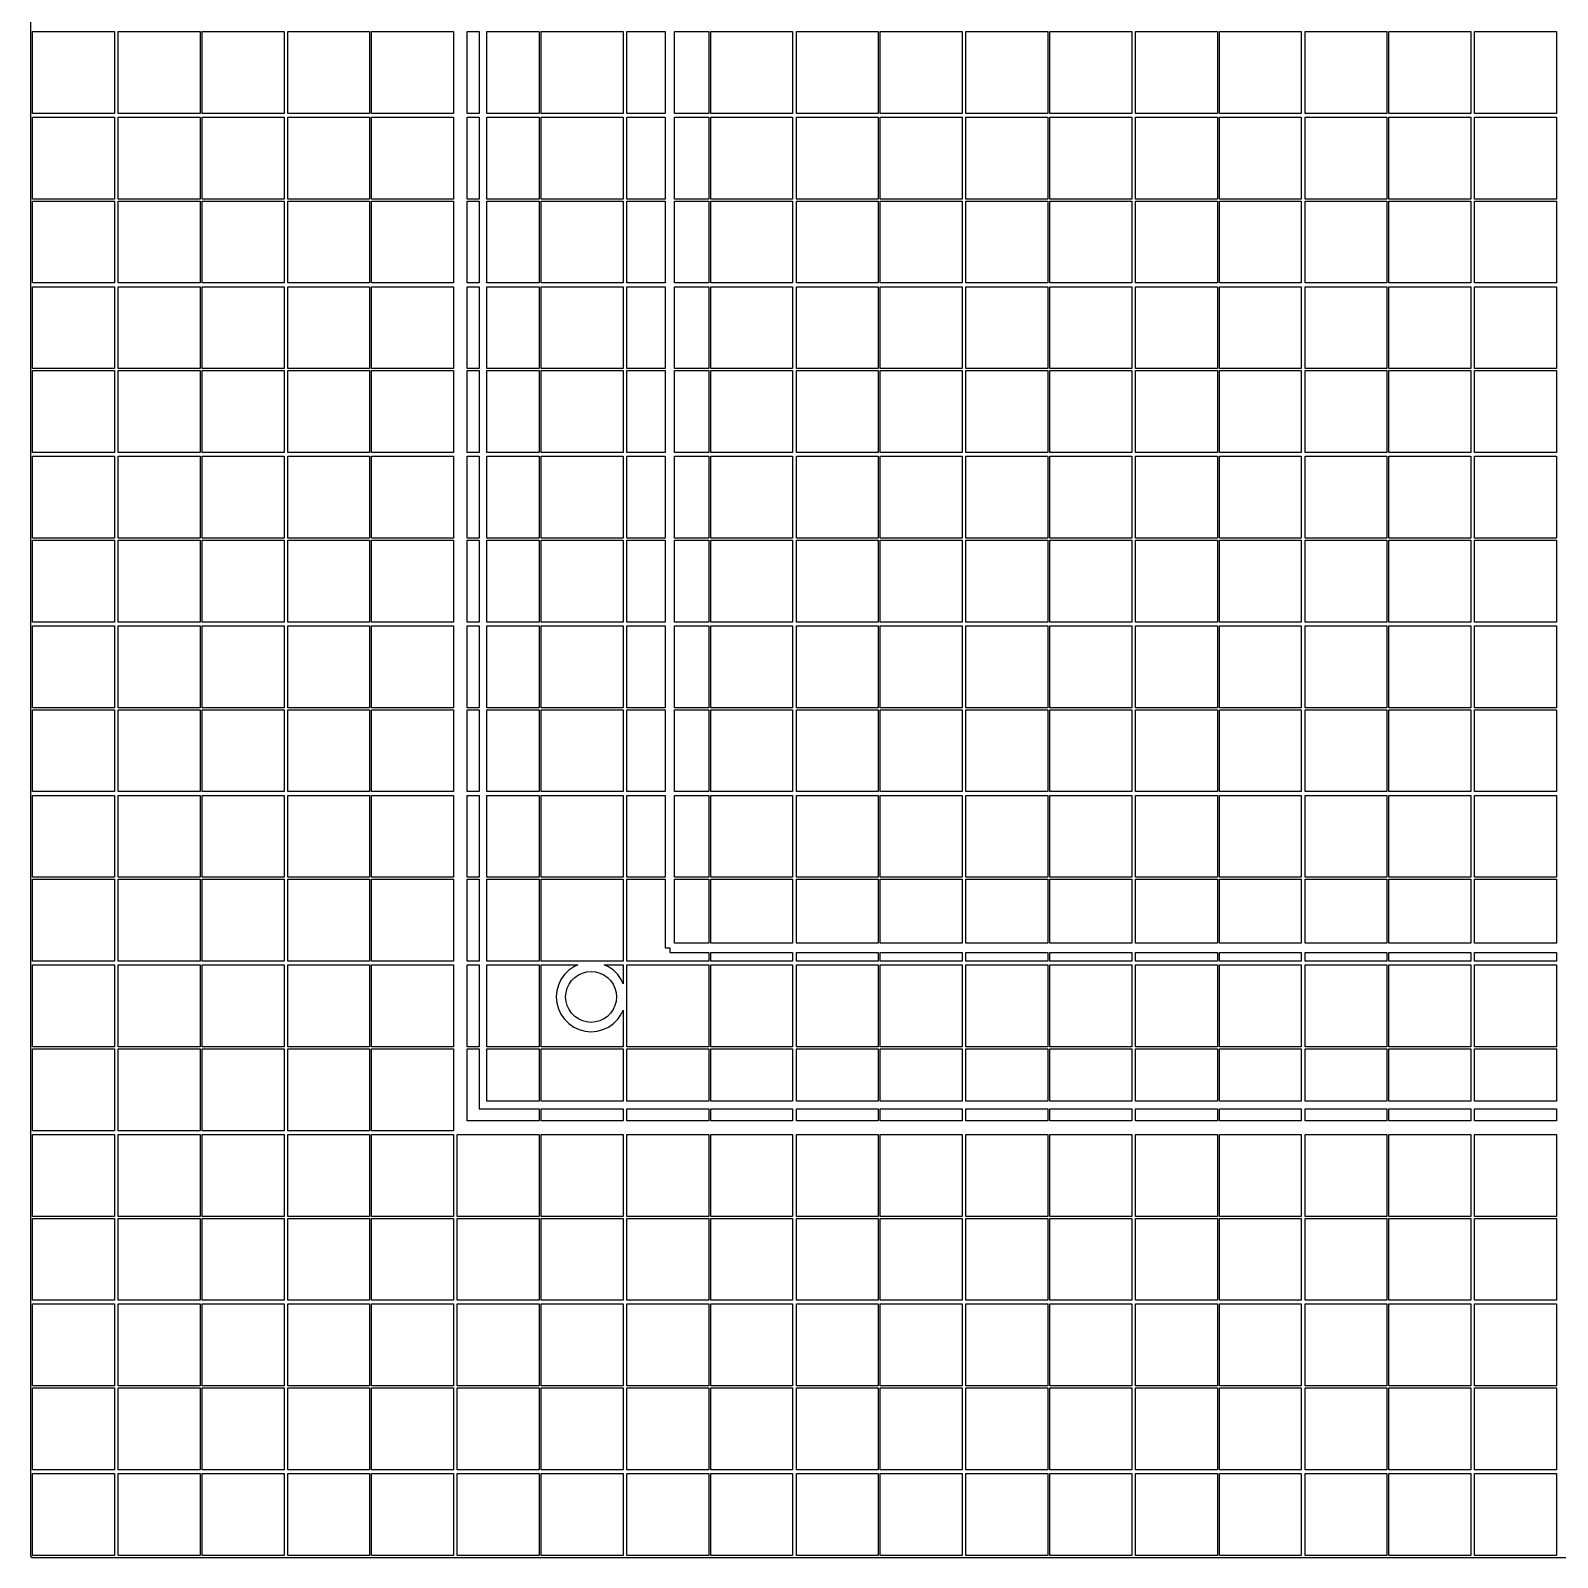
# Model space of a CAD drawing. Extents: x -185 to 185, y -185 to 185.
# Drawn here: x -185.1 to -95, y -185.1 to -95 of the extents above; entities that cross this region are included whole.
import ezdxf

# ---------------------------------------------------------------- set-up
doc = ezdxf.new("R2010")
doc.units = 0
doc.layers.get('0').update_dxf_attribs({"linetype": 'CONTINUOUS'})

msp = doc.modelspace()

# ---------------------------------------------------------------- linework, layer by layer
for points in [[(185, -185), (185.06, -185), (185.06, 185), (185, 185), (185, 185.06), (-185, 185.06), (-185, 185), (-185.06, 185), (-185.06, -185), (-185, -185), (-185, -185.06), (185, -185.06)], [(-184.94, -95.06), (-180.11, -95.06), (-180.11, -99.89), (-184.94, -99.89)], [(-179.89, -95.06), (-175.06, -95.06), (-175.06, -99.89), (-179.89, -99.89)], [(-174.94, -95.06), (-170.11, -95.06), (-170.11, -99.89), (-174.94, -99.89)], [(-169.89, -95.06), (-165.06, -95.06), (-165.06, -99.89), (-169.89, -99.89)], [(-164.94, -95.06), (-160.11, -95.06), (-160.11, -99.89), (-164.94, -99.89)], [(-159.3, -95.06), (-158.602, -95.06), (-158.602, -99.89), (-159.3, -99.89)], [(-158.152, -95.06), (-155.06, -95.06), (-155.06, -99.89), (-158.152, -99.89)], [(-154.94, -95.06), (-150.11, -95.06), (-150.11, -99.89), (-154.94, -99.89)], [(-149.89, -95.06), (-147.625, -95.06), (-147.625, -99.89), (-149.89, -99.89)], [(-147.075, -95.06), (-145.06, -95.06), (-145.06, -99.89), (-147.075, -99.89)], [(-144.94, -95.06), (-140.11, -95.06), (-140.11, -99.89), (-144.94, -99.89)], [(-139.89, -95.06), (-135.06, -95.06), (-135.06, -99.89), (-139.89, -99.89)], [(-134.94, -95.06), (-130.11, -95.06), (-130.11, -99.89), (-134.94, -99.89)], [(-129.89, -95.06), (-125.06, -95.06), (-125.06, -99.89), (-129.89, -99.89)], [(-124.94, -95.06), (-120.11, -95.06), (-120.11, -99.89), (-124.94, -99.89)], [(-119.89, -95.06), (-115.06, -95.06), (-115.06, -99.89), (-119.89, -99.89)], [(-114.94, -95.06), (-110.11, -95.06), (-110.11, -99.89), (-114.94, -99.89)], [(-109.89, -95.06), (-105.06, -95.06), (-105.06, -99.89), (-109.89, -99.89)], [(-104.94, -95.06), (-100.11, -95.06), (-100.11, -99.89), (-104.94, -99.89)], [(-99.89, -95.06), (-95.06, -95.06), (-95.06, -99.89), (-99.89, -99.89)], [(-184.94, -100.11), (-180.11, -100.11), (-180.11, -104.94), (-184.94, -104.94)], [(-179.89, -100.11), (-175.06, -100.11), (-175.06, -104.94), (-179.89, -104.94)], [(-174.94, -100.11), (-170.11, -100.11), (-170.11, -104.94), (-174.94, -104.94)], [(-169.89, -100.11), (-165.06, -100.11), (-165.06, -104.94), (-169.89, -104.94)], [(-164.94, -100.11), (-160.11, -100.11), (-160.11, -104.94), (-164.94, -104.94)], [(-159.3, -100.11), (-158.602, -100.11), (-158.602, -104.94), (-159.3, -104.94)], [(-158.152, -100.11), (-155.06, -100.11), (-155.06, -104.94), (-158.152, -104.94)], [(-154.94, -100.11), (-150.11, -100.11), (-150.11, -104.94), (-154.94, -104.94)], [(-149.89, -100.11), (-147.625, -100.11), (-147.625, -104.94), (-149.89, -104.94)], [(-147.075, -100.11), (-145.06, -100.11), (-145.06, -104.94), (-147.075, -104.94)], [(-144.94, -100.11), (-140.11, -100.11), (-140.11, -104.94), (-144.94, -104.94)], [(-139.89, -100.11), (-135.06, -100.11), (-135.06, -104.94), (-139.89, -104.94)], [(-134.94, -100.11), (-130.11, -100.11), (-130.11, -104.94), (-134.94, -104.94)], [(-129.89, -100.11), (-125.06, -100.11), (-125.06, -104.94), (-129.89, -104.94)], [(-124.94, -100.11), (-120.11, -100.11), (-120.11, -104.94), (-124.94, -104.94)], [(-119.89, -100.11), (-115.06, -100.11), (-115.06, -104.94), (-119.89, -104.94)], [(-114.94, -100.11), (-110.11, -100.11), (-110.11, -104.94), (-114.94, -104.94)], [(-109.89, -100.11), (-105.06, -100.11), (-105.06, -104.94), (-109.89, -104.94)], [(-104.94, -100.11), (-100.11, -100.11), (-100.11, -104.94), (-104.94, -104.94)], [(-99.89, -100.11), (-95.06, -100.11), (-95.06, -104.94), (-99.89, -104.94)], [(-184.94, -105.06), (-180.11, -105.06), (-180.11, -109.89), (-184.94, -109.89)], [(-179.89, -105.06), (-175.06, -105.06), (-175.06, -109.89), (-179.89, -109.89)], [(-174.94, -105.06), (-170.11, -105.06), (-170.11, -109.89), (-174.94, -109.89)], [(-169.89, -105.06), (-165.06, -105.06), (-165.06, -109.89), (-169.89, -109.89)], [(-164.94, -105.06), (-160.11, -105.06), (-160.11, -109.89), (-164.94, -109.89)], [(-159.3, -105.06), (-158.602, -105.06), (-158.602, -109.89), (-159.3, -109.89)], [(-158.152, -105.06), (-155.06, -105.06), (-155.06, -109.89), (-158.152, -109.89)], [(-154.94, -105.06), (-150.11, -105.06), (-150.11, -109.89), (-154.94, -109.89)], [(-149.89, -105.06), (-147.625, -105.06), (-147.625, -109.89), (-149.89, -109.89)], [(-147.075, -105.06), (-145.06, -105.06), (-145.06, -109.89), (-147.075, -109.89)], [(-144.94, -105.06), (-140.11, -105.06), (-140.11, -109.89), (-144.94, -109.89)], [(-139.89, -105.06), (-135.06, -105.06), (-135.06, -109.89), (-139.89, -109.89)], [(-134.94, -105.06), (-130.11, -105.06), (-130.11, -109.89), (-134.94, -109.89)], [(-129.89, -105.06), (-125.06, -105.06), (-125.06, -109.89), (-129.89, -109.89)], [(-124.94, -105.06), (-120.11, -105.06), (-120.11, -109.89), (-124.94, -109.89)], [(-119.89, -105.06), (-115.06, -105.06), (-115.06, -109.89), (-119.89, -109.89)], [(-114.94, -105.06), (-110.11, -105.06), (-110.11, -109.89), (-114.94, -109.89)], [(-109.89, -105.06), (-105.06, -105.06), (-105.06, -109.89), (-109.89, -109.89)], [(-104.94, -105.06), (-100.11, -105.06), (-100.11, -109.89), (-104.94, -109.89)], [(-99.89, -105.06), (-95.06, -105.06), (-95.06, -109.89), (-99.89, -109.89)], [(-184.94, -110.11), (-180.11, -110.11), (-180.11, -114.94), (-184.94, -114.94)], [(-179.89, -110.11), (-175.06, -110.11), (-175.06, -114.94), (-179.89, -114.94)], [(-174.94, -110.11), (-170.11, -110.11), (-170.11, -114.94), (-174.94, -114.94)], [(-169.89, -110.11), (-165.06, -110.11), (-165.06, -114.94), (-169.89, -114.94)], [(-164.94, -110.11), (-160.11, -110.11), (-160.11, -114.94), (-164.94, -114.94)], [(-159.3, -110.11), (-158.602, -110.11), (-158.602, -114.94), (-159.3, -114.94)], [(-158.152, -110.11), (-155.06, -110.11), (-155.06, -114.94), (-158.152, -114.94)], [(-154.94, -110.11), (-150.11, -110.11), (-150.11, -114.94), (-154.94, -114.94)], [(-149.89, -110.11), (-147.625, -110.11), (-147.625, -114.94), (-149.89, -114.94)], [(-147.075, -110.11), (-145.06, -110.11), (-145.06, -114.94), (-147.075, -114.94)], [(-144.94, -110.11), (-140.11, -110.11), (-140.11, -114.94), (-144.94, -114.94)], [(-139.89, -110.11), (-135.06, -110.11), (-135.06, -114.94), (-139.89, -114.94)], [(-134.94, -110.11), (-130.11, -110.11), (-130.11, -114.94), (-134.94, -114.94)], [(-129.89, -110.11), (-125.06, -110.11), (-125.06, -114.94), (-129.89, -114.94)], [(-124.94, -110.11), (-120.11, -110.11), (-120.11, -114.94), (-124.94, -114.94)], [(-119.89, -110.11), (-115.06, -110.11), (-115.06, -114.94), (-119.89, -114.94)], [(-114.94, -110.11), (-110.11, -110.11), (-110.11, -114.94), (-114.94, -114.94)], [(-109.89, -110.11), (-105.06, -110.11), (-105.06, -114.94), (-109.89, -114.94)], [(-104.94, -110.11), (-100.11, -110.11), (-100.11, -114.94), (-104.94, -114.94)], [(-99.89, -110.11), (-95.06, -110.11), (-95.06, -114.94), (-99.89, -114.94)], [(-184.94, -115.06), (-180.11, -115.06), (-180.11, -119.89), (-184.94, -119.89)], [(-179.89, -115.06), (-175.06, -115.06), (-175.06, -119.89), (-179.89, -119.89)], [(-174.94, -115.06), (-170.11, -115.06), (-170.11, -119.89), (-174.94, -119.89)], [(-169.89, -115.06), (-165.06, -115.06), (-165.06, -119.89), (-169.89, -119.89)], [(-164.94, -115.06), (-160.11, -115.06), (-160.11, -119.89), (-164.94, -119.89)], [(-159.3, -115.06), (-158.602, -115.06), (-158.602, -119.89), (-159.3, -119.89)], [(-158.152, -115.06), (-155.06, -115.06), (-155.06, -119.89), (-158.152, -119.89)], [(-154.94, -115.06), (-150.11, -115.06), (-150.11, -119.89), (-154.94, -119.89)], [(-149.89, -115.06), (-147.625, -115.06), (-147.625, -119.89), (-149.89, -119.89)], [(-147.075, -115.06), (-145.06, -115.06), (-145.06, -119.89), (-147.075, -119.89)], [(-144.94, -115.06), (-140.11, -115.06), (-140.11, -119.89), (-144.94, -119.89)], [(-139.89, -115.06), (-135.06, -115.06), (-135.06, -119.89), (-139.89, -119.89)], [(-134.94, -115.06), (-130.11, -115.06), (-130.11, -119.89), (-134.94, -119.89)], [(-129.89, -115.06), (-125.06, -115.06), (-125.06, -119.89), (-129.89, -119.89)], [(-124.94, -115.06), (-120.11, -115.06), (-120.11, -119.89), (-124.94, -119.89)], [(-119.89, -115.06), (-115.06, -115.06), (-115.06, -119.89), (-119.89, -119.89)], [(-114.94, -115.06), (-110.11, -115.06), (-110.11, -119.89), (-114.94, -119.89)], [(-109.89, -115.06), (-105.06, -115.06), (-105.06, -119.89), (-109.89, -119.89)], [(-104.94, -115.06), (-100.11, -115.06), (-100.11, -119.89), (-104.94, -119.89)], [(-99.89, -115.06), (-95.06, -115.06), (-95.06, -119.89), (-99.89, -119.89)], [(-184.94, -120.11), (-180.11, -120.11), (-180.11, -124.94), (-184.94, -124.94)], [(-179.89, -120.11), (-175.06, -120.11), (-175.06, -124.94), (-179.89, -124.94)], [(-174.94, -120.11), (-170.11, -120.11), (-170.11, -124.94), (-174.94, -124.94)], [(-169.89, -120.11), (-165.06, -120.11), (-165.06, -124.94), (-169.89, -124.94)], [(-164.94, -120.11), (-160.11, -120.11), (-160.11, -124.94), (-164.94, -124.94)], [(-159.3, -120.11), (-158.602, -120.11), (-158.602, -124.94), (-159.3, -124.94)], [(-158.152, -120.11), (-155.06, -120.11), (-155.06, -124.94), (-158.152, -124.94)], [(-154.94, -120.11), (-150.11, -120.11), (-150.11, -124.94), (-154.94, -124.94)], [(-149.89, -120.11), (-147.625, -120.11), (-147.625, -124.94), (-149.89, -124.94)], [(-147.075, -120.11), (-145.06, -120.11), (-145.06, -124.94), (-147.075, -124.94)], [(-144.94, -120.11), (-140.11, -120.11), (-140.11, -124.94), (-144.94, -124.94)], [(-139.89, -120.11), (-135.06, -120.11), (-135.06, -124.94), (-139.89, -124.94)], [(-134.94, -120.11), (-130.11, -120.11), (-130.11, -124.94), (-134.94, -124.94)], [(-129.89, -120.11), (-125.06, -120.11), (-125.06, -124.94), (-129.89, -124.94)], [(-124.94, -120.11), (-120.11, -120.11), (-120.11, -124.94), (-124.94, -124.94)], [(-119.89, -120.11), (-115.06, -120.11), (-115.06, -124.94), (-119.89, -124.94)], [(-114.94, -120.11), (-110.11, -120.11), (-110.11, -124.94), (-114.94, -124.94)], [(-109.89, -120.11), (-105.06, -120.11), (-105.06, -124.94), (-109.89, -124.94)], [(-104.94, -120.11), (-100.11, -120.11), (-100.11, -124.94), (-104.94, -124.94)], [(-99.89, -120.11), (-95.06, -120.11), (-95.06, -124.94), (-99.89, -124.94)], [(-184.94, -125.06), (-180.11, -125.06), (-180.11, -129.89), (-184.94, -129.89)], [(-179.89, -125.06), (-175.06, -125.06), (-175.06, -129.89), (-179.89, -129.89)], [(-174.94, -125.06), (-170.11, -125.06), (-170.11, -129.89), (-174.94, -129.89)], [(-169.89, -125.06), (-165.06, -125.06), (-165.06, -129.89), (-169.89, -129.89)], [(-164.94, -125.06), (-160.11, -125.06), (-160.11, -129.89), (-164.94, -129.89)], [(-159.3, -125.06), (-158.602, -125.06), (-158.602, -129.89), (-159.3, -129.89)], [(-158.152, -125.06), (-155.06, -125.06), (-155.06, -129.89), (-158.152, -129.89)], [(-154.94, -125.06), (-150.11, -125.06), (-150.11, -129.89), (-154.94, -129.89)], [(-149.89, -125.06), (-147.625, -125.06), (-147.625, -129.89), (-149.89, -129.89)], [(-147.075, -125.06), (-145.06, -125.06), (-145.06, -129.89), (-147.075, -129.89)], [(-144.94, -125.06), (-140.11, -125.06), (-140.11, -129.89), (-144.94, -129.89)], [(-139.89, -125.06), (-135.06, -125.06), (-135.06, -129.89), (-139.89, -129.89)], [(-134.94, -125.06), (-130.11, -125.06), (-130.11, -129.89), (-134.94, -129.89)], [(-129.89, -125.06), (-125.06, -125.06), (-125.06, -129.89), (-129.89, -129.89)], [(-124.94, -125.06), (-120.11, -125.06), (-120.11, -129.89), (-124.94, -129.89)], [(-119.89, -125.06), (-115.06, -125.06), (-115.06, -129.89), (-119.89, -129.89)], [(-114.94, -125.06), (-110.11, -125.06), (-110.11, -129.89), (-114.94, -129.89)], [(-109.89, -125.06), (-105.06, -125.06), (-105.06, -129.89), (-109.89, -129.89)], [(-104.94, -125.06), (-100.11, -125.06), (-100.11, -129.89), (-104.94, -129.89)], [(-99.89, -125.06), (-95.06, -125.06), (-95.06, -129.89), (-99.89, -129.89)], [(-184.94, -130.11), (-180.11, -130.11), (-180.11, -134.94), (-184.94, -134.94)], [(-179.89, -130.11), (-175.06, -130.11), (-175.06, -134.94), (-179.89, -134.94)], [(-174.94, -130.11), (-170.11, -130.11), (-170.11, -134.94), (-174.94, -134.94)], [(-169.89, -130.11), (-165.06, -130.11), (-165.06, -134.94), (-169.89, -134.94)], [(-164.94, -130.11), (-160.11, -130.11), (-160.11, -134.94), (-164.94, -134.94)], [(-159.3, -130.11), (-158.602, -130.11), (-158.602, -134.94), (-159.3, -134.94)], [(-158.152, -130.11), (-155.06, -130.11), (-155.06, -134.94), (-158.152, -134.94)], [(-154.94, -130.11), (-150.11, -130.11), (-150.11, -134.94), (-154.94, -134.94)], [(-149.89, -130.11), (-147.625, -130.11), (-147.625, -134.94), (-149.89, -134.94)], [(-147.075, -130.11), (-145.06, -130.11), (-145.06, -134.94), (-147.075, -134.94)], [(-144.94, -130.11), (-140.11, -130.11), (-140.11, -134.94), (-144.94, -134.94)], [(-139.89, -130.11), (-135.06, -130.11), (-135.06, -134.94), (-139.89, -134.94)], [(-134.94, -130.11), (-130.11, -130.11), (-130.11, -134.94), (-134.94, -134.94)], [(-129.89, -130.11), (-125.06, -130.11), (-125.06, -134.94), (-129.89, -134.94)], [(-124.94, -130.11), (-120.11, -130.11), (-120.11, -134.94), (-124.94, -134.94)], [(-119.89, -130.11), (-115.06, -130.11), (-115.06, -134.94), (-119.89, -134.94)], [(-114.94, -130.11), (-110.11, -130.11), (-110.11, -134.94), (-114.94, -134.94)], [(-109.89, -130.11), (-105.06, -130.11), (-105.06, -134.94), (-109.89, -134.94)], [(-104.94, -130.11), (-100.11, -130.11), (-100.11, -134.94), (-104.94, -134.94)], [(-99.89, -130.11), (-95.06, -130.11), (-95.06, -134.94), (-99.89, -134.94)], [(-184.94, -135.06), (-180.11, -135.06), (-180.11, -139.89), (-184.94, -139.89)], [(-179.89, -135.06), (-175.06, -135.06), (-175.06, -139.89), (-179.89, -139.89)], [(-174.94, -135.06), (-170.11, -135.06), (-170.11, -139.89), (-174.94, -139.89)], [(-169.89, -135.06), (-165.06, -135.06), (-165.06, -139.89), (-169.89, -139.89)], [(-164.94, -135.06), (-160.11, -135.06), (-160.11, -139.89), (-164.94, -139.89)], [(-159.3, -135.06), (-158.602, -135.06), (-158.602, -139.89), (-159.3, -139.89)], [(-158.152, -135.06), (-155.06, -135.06), (-155.06, -139.89), (-158.152, -139.89)], [(-154.94, -135.06), (-150.11, -135.06), (-150.11, -139.89), (-154.94, -139.89)], [(-149.89, -135.06), (-147.625, -135.06), (-147.625, -139.89), (-149.89, -139.89)], [(-147.075, -135.06), (-145.06, -135.06), (-145.06, -139.89), (-147.075, -139.89)], [(-144.94, -135.06), (-140.11, -135.06), (-140.11, -139.89), (-144.94, -139.89)], [(-139.89, -135.06), (-135.06, -135.06), (-135.06, -139.89), (-139.89, -139.89)], [(-134.94, -135.06), (-130.11, -135.06), (-130.11, -139.89), (-134.94, -139.89)], [(-129.89, -135.06), (-125.06, -135.06), (-125.06, -139.89), (-129.89, -139.89)], [(-124.94, -135.06), (-120.11, -135.06), (-120.11, -139.89), (-124.94, -139.89)], [(-119.89, -135.06), (-115.06, -135.06), (-115.06, -139.89), (-119.89, -139.89)], [(-114.94, -135.06), (-110.11, -135.06), (-110.11, -139.89), (-114.94, -139.89)], [(-109.89, -135.06), (-105.06, -135.06), (-105.06, -139.89), (-109.89, -139.89)], [(-104.94, -135.06), (-100.11, -135.06), (-100.11, -139.89), (-104.94, -139.89)], [(-99.89, -135.06), (-95.06, -135.06), (-95.06, -139.89), (-99.89, -139.89)], [(-184.94, -140.11), (-180.11, -140.11), (-180.11, -144.94), (-184.94, -144.94)], [(-179.89, -140.11), (-175.06, -140.11), (-175.06, -144.94), (-179.89, -144.94)], [(-174.94, -140.11), (-170.11, -140.11), (-170.11, -144.94), (-174.94, -144.94)], [(-169.89, -140.11), (-165.06, -140.11), (-165.06, -144.94), (-169.89, -144.94)], [(-164.94, -140.11), (-160.11, -140.11), (-160.11, -144.94), (-164.94, -144.94)], [(-159.3, -140.11), (-158.602, -140.11), (-158.602, -144.94), (-159.3, -144.94)], [(-158.152, -140.11), (-155.06, -140.11), (-155.06, -144.94), (-158.152, -144.94)], [(-154.94, -140.11), (-150.11, -140.11), (-150.11, -144.94), (-154.94, -144.94)], [(-149.89, -140.11), (-147.625, -140.11), (-147.625, -144.94), (-149.89, -144.94)], [(-147.075, -140.11), (-145.06, -140.11), (-145.06, -144.94), (-147.075, -144.94)], [(-144.94, -140.11), (-140.11, -140.11), (-140.11, -144.94), (-144.94, -144.94)], [(-139.89, -140.11), (-135.06, -140.11), (-135.06, -144.94), (-139.89, -144.94)], [(-134.94, -140.11), (-130.11, -140.11), (-130.11, -144.94), (-134.94, -144.94)], [(-129.89, -140.11), (-125.06, -140.11), (-125.06, -144.94), (-129.89, -144.94)], [(-124.94, -140.11), (-120.11, -140.11), (-120.11, -144.94), (-124.94, -144.94)], [(-119.89, -140.11), (-115.06, -140.11), (-115.06, -144.94), (-119.89, -144.94)], [(-114.94, -140.11), (-110.11, -140.11), (-110.11, -144.94), (-114.94, -144.94)], [(-109.89, -140.11), (-105.06, -140.11), (-105.06, -144.94), (-109.89, -144.94)], [(-104.94, -140.11), (-100.11, -140.11), (-100.11, -144.94), (-104.94, -144.94)], [(-99.89, -140.11), (-95.06, -140.11), (-95.06, -144.94), (-99.89, -144.94)], [(-184.94, -145.06), (-180.11, -145.06), (-180.11, -149.89), (-184.94, -149.89)], [(-179.89, -145.06), (-175.06, -145.06), (-175.06, -149.89), (-179.89, -149.89)], [(-174.94, -145.06), (-170.11, -145.06), (-170.11, -149.89), (-174.94, -149.89)], [(-169.89, -145.06), (-165.06, -145.06), (-165.06, -149.89), (-169.89, -149.89)], [(-164.94, -145.06), (-160.11, -145.06), (-160.11, -149.89), (-164.94, -149.89)], [(-159.3, -145.06), (-158.602, -145.06), (-158.602, -149.89), (-159.3, -149.89)], [(-158.152, -145.06), (-155.06, -145.06), (-155.06, -149.89), (-158.152, -149.89)], [(-154.94, -145.06), (-150.11, -145.06), (-150.11, -149.89), (-154.94, -149.89)], [(-149.89, -145.06), (-147.625, -145.06), (-147.625, -149.105), (-147.35, -149.105), (-147.35, -149.38), (-145.06, -149.38), (-145.06, -149.89), (-149.89, -149.89)], [(-147.075, -145.06), (-145.06, -145.06), (-145.06, -148.83), (-147.075, -148.83)], [(-144.94, -145.06), (-140.11, -145.06), (-140.11, -148.83), (-144.94, -148.83)], [(-139.89, -145.06), (-135.06, -145.06), (-135.06, -148.83), (-139.89, -148.83)], [(-134.94, -145.06), (-130.11, -145.06), (-130.11, -148.83), (-134.94, -148.83)], [(-129.89, -145.06), (-125.06, -145.06), (-125.06, -148.83), (-129.89, -148.83)], [(-124.94, -145.06), (-120.11, -145.06), (-120.11, -148.83), (-124.94, -148.83)], [(-119.89, -145.06), (-115.06, -145.06), (-115.06, -148.83), (-119.89, -148.83)], [(-114.94, -145.06), (-110.11, -145.06), (-110.11, -148.83), (-114.94, -148.83)], [(-109.89, -145.06), (-105.06, -145.06), (-105.06, -148.83), (-109.89, -148.83)], [(-104.94, -145.06), (-100.11, -145.06), (-100.11, -148.83), (-104.94, -148.83)], [(-99.89, -145.06), (-95.06, -145.06), (-95.06, -148.83), (-99.89, -148.83)], [(-144.94, -149.38), (-140.11, -149.38), (-140.11, -149.89), (-144.94, -149.89)], [(-139.89, -149.38), (-135.06, -149.38), (-135.06, -149.89), (-139.89, -149.89)], [(-134.94, -149.38), (-130.11, -149.38), (-130.11, -149.89), (-134.94, -149.89)], [(-129.89, -149.38), (-125.06, -149.38), (-125.06, -149.89), (-129.89, -149.89)], [(-124.94, -149.38), (-120.11, -149.38), (-120.11, -149.89), (-124.94, -149.89)], [(-119.89, -149.38), (-115.06, -149.38), (-115.06, -149.89), (-119.89, -149.89)], [(-114.94, -149.38), (-110.11, -149.38), (-110.11, -149.89), (-114.94, -149.89)], [(-109.89, -149.38), (-105.06, -149.38), (-105.06, -149.89), (-109.89, -149.89)], [(-104.94, -149.38), (-100.11, -149.38), (-100.11, -149.89), (-104.94, -149.89)], [(-99.89, -149.38), (-95.06, -149.38), (-95.06, -149.89), (-99.89, -149.89)], [(-184.94, -150.11), (-180.11, -150.11), (-180.11, -154.94), (-184.94, -154.94)], [(-179.89, -150.11), (-175.06, -150.11), (-175.06, -154.94), (-179.89, -154.94)], [(-174.94, -150.11), (-170.11, -150.11), (-170.11, -154.94), (-174.94, -154.94)], [(-169.89, -150.11), (-165.06, -150.11), (-165.06, -154.94), (-169.89, -154.94)], [(-164.94, -150.11), (-160.11, -150.11), (-160.11, -154.94), (-164.94, -154.94)], [(-159.3, -150.11), (-158.602, -150.11), (-158.602, -154.94), (-159.3, -154.94)], [(-158.152, -150.11), (-155.06, -150.11), (-155.06, -154.94), (-158.152, -154.94)], [(-154.94, -150.11), (-152.779, -150.11), (-153.025, -150.225), (-153.318, -150.43), (-153.57, -150.682), (-153.775, -150.975), (-153.926, -151.299), (-154.019, -151.644), (-154.05, -152), (-154.019, -152.356), (-153.926, -152.701), (-153.775, -153.025), (-153.57, -153.318), (-153.318, -153.57), (-153.025, -153.775), (-152.701, -153.926), (-152.356, -154.019), (-152, -154.05), (-151.644, -154.019), (-151.299, -153.926), (-150.975, -153.775), (-150.682, -153.57), (-150.43, -153.318), (-150.225, -153.025), (-150.11, -152.779), (-150.11, -154.94), (-154.94, -154.94)], [(-150.225, -150.975), (-150.43, -150.682), (-150.682, -150.43), (-150.975, -150.225), (-151.221, -150.11), (-150.11, -150.11), (-150.11, -151.221)], [(-149.89, -150.11), (-145.06, -150.11), (-145.06, -154.94), (-149.89, -154.94)], [(-144.94, -150.11), (-140.11, -150.11), (-140.11, -154.94), (-144.94, -154.94)], [(-139.89, -150.11), (-135.06, -150.11), (-135.06, -154.94), (-139.89, -154.94)], [(-134.94, -150.11), (-130.11, -150.11), (-130.11, -154.94), (-134.94, -154.94)], [(-129.89, -150.11), (-125.06, -150.11), (-125.06, -154.94), (-129.89, -154.94)], [(-124.94, -150.11), (-120.11, -150.11), (-120.11, -154.94), (-124.94, -154.94)], [(-119.89, -150.11), (-115.06, -150.11), (-115.06, -154.94), (-119.89, -154.94)], [(-114.94, -150.11), (-110.11, -150.11), (-110.11, -154.94), (-114.94, -154.94)], [(-109.89, -150.11), (-105.06, -150.11), (-105.06, -154.94), (-109.89, -154.94)], [(-104.94, -150.11), (-100.11, -150.11), (-100.11, -154.94), (-104.94, -154.94)], [(-99.89, -150.11), (-95.06, -150.11), (-95.06, -154.94), (-99.89, -154.94)], [(-152.26, -153.477), (-152.513, -153.41), (-152.75, -153.299), (-152.964, -153.149), (-153.149, -152.964), (-153.299, -152.75), (-153.41, -152.513), (-153.477, -152.26), (-153.5, -152), (-153.477, -151.74), (-153.41, -151.487), (-153.299, -151.25), (-153.149, -151.036), (-152.964, -150.851), (-152.75, -150.701), (-152.513, -150.59), (-152.26, -150.523), (-152, -150.5), (-151.74, -150.523), (-151.487, -150.59), (-151.25, -150.701), (-151.036, -150.851), (-150.851, -151.036), (-150.701, -151.25), (-150.59, -151.487), (-150.523, -151.74), (-150.5, -152), (-150.523, -152.26), (-150.59, -152.513), (-150.701, -152.75), (-150.851, -152.964), (-151.036, -153.149), (-151.25, -153.299), (-151.487, -153.41), (-151.74, -153.477), (-152, -153.5)], [(-184.94, -155.06), (-180.11, -155.06), (-180.11, -159.89), (-184.94, -159.89)], [(-179.89, -155.06), (-175.06, -155.06), (-175.06, -159.89), (-179.89, -159.89)], [(-174.94, -155.06), (-170.11, -155.06), (-170.11, -159.89), (-174.94, -159.89)], [(-169.89, -155.06), (-165.06, -155.06), (-165.06, -159.89), (-169.89, -159.89)], [(-164.94, -155.06), (-160.11, -155.06), (-160.11, -159.89), (-164.94, -159.89)], [(-159.3, -155.06), (-158.602, -155.06), (-158.602, -158.606), (-155.06, -158.606), (-155.06, -159.3), (-159.3, -159.3)], [(-158.152, -155.06), (-155.06, -155.06), (-155.06, -158.156), (-158.152, -158.156)], [(-154.94, -155.06), (-150.11, -155.06), (-150.11, -158.156), (-154.94, -158.156)], [(-149.89, -155.06), (-145.06, -155.06), (-145.06, -158.156), (-149.89, -158.156)], [(-144.94, -155.06), (-140.11, -155.06), (-140.11, -158.156), (-144.94, -158.156)], [(-139.89, -155.06), (-135.06, -155.06), (-135.06, -158.156), (-139.89, -158.156)], [(-134.94, -155.06), (-130.11, -155.06), (-130.11, -158.156), (-134.94, -158.156)], [(-129.89, -155.06), (-125.06, -155.06), (-125.06, -158.156), (-129.89, -158.156)], [(-124.94, -155.06), (-120.11, -155.06), (-120.11, -158.156), (-124.94, -158.156)], [(-119.89, -155.06), (-115.06, -155.06), (-115.06, -158.156), (-119.89, -158.156)], [(-114.94, -155.06), (-110.11, -155.06), (-110.11, -158.156), (-114.94, -158.156)], [(-109.89, -155.06), (-105.06, -155.06), (-105.06, -158.156), (-109.89, -158.156)], [(-104.94, -155.06), (-100.11, -155.06), (-100.11, -158.156), (-104.94, -158.156)], [(-99.89, -155.06), (-95.06, -155.06), (-95.06, -158.156), (-99.89, -158.156)], [(-154.94, -158.606), (-150.11, -158.606), (-150.11, -159.3), (-154.94, -159.3)], [(-149.89, -158.606), (-145.06, -158.606), (-145.06, -159.3), (-149.89, -159.3)], [(-144.94, -158.606), (-140.11, -158.606), (-140.11, -159.3), (-144.94, -159.3)], [(-139.89, -158.606), (-135.06, -158.606), (-135.06, -159.3), (-139.89, -159.3)], [(-134.94, -158.606), (-130.11, -158.606), (-130.11, -159.3), (-134.94, -159.3)], [(-129.89, -158.606), (-125.06, -158.606), (-125.06, -159.3), (-129.89, -159.3)], [(-124.94, -158.606), (-120.11, -158.606), (-120.11, -159.3), (-124.94, -159.3)], [(-119.89, -158.606), (-115.06, -158.606), (-115.06, -159.3), (-119.89, -159.3)], [(-114.94, -158.606), (-110.11, -158.606), (-110.11, -159.3), (-114.94, -159.3)], [(-109.89, -158.606), (-105.06, -158.606), (-105.06, -159.3), (-109.89, -159.3)], [(-104.94, -158.606), (-100.11, -158.606), (-100.11, -159.3), (-104.94, -159.3)], [(-99.89, -158.606), (-95.06, -158.606), (-95.06, -159.3), (-99.89, -159.3)], [(-184.94, -160.11), (-180.11, -160.11), (-180.11, -164.94), (-184.94, -164.94)], [(-179.89, -160.11), (-175.06, -160.11), (-175.06, -164.94), (-179.89, -164.94)], [(-174.94, -160.11), (-170.11, -160.11), (-170.11, -164.94), (-174.94, -164.94)], [(-169.89, -160.11), (-165.06, -160.11), (-165.06, -164.94), (-169.89, -164.94)], [(-164.94, -160.11), (-160.11, -160.11), (-160.11, -164.94), (-164.94, -164.94)], [(-159.89, -160.11), (-155.06, -160.11), (-155.06, -164.94), (-159.89, -164.94)], [(-154.94, -160.11), (-150.11, -160.11), (-150.11, -164.94), (-154.94, -164.94)], [(-149.89, -160.11), (-145.06, -160.11), (-145.06, -164.94), (-149.89, -164.94)], [(-144.94, -160.11), (-140.11, -160.11), (-140.11, -164.94), (-144.94, -164.94)], [(-139.89, -160.11), (-135.06, -160.11), (-135.06, -164.94), (-139.89, -164.94)], [(-134.94, -160.11), (-130.11, -160.11), (-130.11, -164.94), (-134.94, -164.94)], [(-129.89, -160.11), (-125.06, -160.11), (-125.06, -164.94), (-129.89, -164.94)], [(-124.94, -160.11), (-120.11, -160.11), (-120.11, -164.94), (-124.94, -164.94)], [(-119.89, -160.11), (-115.06, -160.11), (-115.06, -164.94), (-119.89, -164.94)], [(-114.94, -160.11), (-110.11, -160.11), (-110.11, -164.94), (-114.94, -164.94)], [(-109.89, -160.11), (-105.06, -160.11), (-105.06, -164.94), (-109.89, -164.94)], [(-104.94, -160.11), (-100.11, -160.11), (-100.11, -164.94), (-104.94, -164.94)], [(-99.89, -160.11), (-95.06, -160.11), (-95.06, -164.94), (-99.89, -164.94)], [(-184.94, -165.06), (-180.11, -165.06), (-180.11, -169.89), (-184.94, -169.89)], [(-179.89, -165.06), (-175.06, -165.06), (-175.06, -169.89), (-179.89, -169.89)], [(-174.94, -165.06), (-170.11, -165.06), (-170.11, -169.89), (-174.94, -169.89)], [(-169.89, -165.06), (-165.06, -165.06), (-165.06, -169.89), (-169.89, -169.89)], [(-164.94, -165.06), (-160.11, -165.06), (-160.11, -169.89), (-164.94, -169.89)], [(-159.89, -165.06), (-155.06, -165.06), (-155.06, -169.89), (-159.89, -169.89)], [(-154.94, -165.06), (-150.11, -165.06), (-150.11, -169.89), (-154.94, -169.89)], [(-149.89, -165.06), (-145.06, -165.06), (-145.06, -169.89), (-149.89, -169.89)], [(-144.94, -165.06), (-140.11, -165.06), (-140.11, -169.89), (-144.94, -169.89)], [(-139.89, -165.06), (-135.06, -165.06), (-135.06, -169.89), (-139.89, -169.89)], [(-134.94, -165.06), (-130.11, -165.06), (-130.11, -169.89), (-134.94, -169.89)], [(-129.89, -165.06), (-125.06, -165.06), (-125.06, -169.89), (-129.89, -169.89)], [(-124.94, -165.06), (-120.11, -165.06), (-120.11, -169.89), (-124.94, -169.89)], [(-119.89, -165.06), (-115.06, -165.06), (-115.06, -169.89), (-119.89, -169.89)], [(-114.94, -165.06), (-110.11, -165.06), (-110.11, -169.89), (-114.94, -169.89)], [(-109.89, -165.06), (-105.06, -165.06), (-105.06, -169.89), (-109.89, -169.89)], [(-104.94, -165.06), (-100.11, -165.06), (-100.11, -169.89), (-104.94, -169.89)], [(-99.89, -165.06), (-95.06, -165.06), (-95.06, -169.89), (-99.89, -169.89)], [(-184.94, -170.11), (-180.11, -170.11), (-180.11, -174.94), (-184.94, -174.94)], [(-179.89, -170.11), (-175.06, -170.11), (-175.06, -174.94), (-179.89, -174.94)], [(-174.94, -170.11), (-170.11, -170.11), (-170.11, -174.94), (-174.94, -174.94)], [(-169.89, -170.11), (-165.06, -170.11), (-165.06, -174.94), (-169.89, -174.94)], [(-164.94, -170.11), (-160.11, -170.11), (-160.11, -174.94), (-164.94, -174.94)], [(-159.89, -170.11), (-155.06, -170.11), (-155.06, -174.94), (-159.89, -174.94)], [(-154.94, -170.11), (-150.11, -170.11), (-150.11, -174.94), (-154.94, -174.94)], [(-149.89, -170.11), (-145.06, -170.11), (-145.06, -174.94), (-149.89, -174.94)], [(-144.94, -170.11), (-140.11, -170.11), (-140.11, -174.94), (-144.94, -174.94)], [(-139.89, -170.11), (-135.06, -170.11), (-135.06, -174.94), (-139.89, -174.94)], [(-134.94, -170.11), (-130.11, -170.11), (-130.11, -174.94), (-134.94, -174.94)], [(-129.89, -170.11), (-125.06, -170.11), (-125.06, -174.94), (-129.89, -174.94)], [(-124.94, -170.11), (-120.11, -170.11), (-120.11, -174.94), (-124.94, -174.94)], [(-119.89, -170.11), (-115.06, -170.11), (-115.06, -174.94), (-119.89, -174.94)], [(-114.94, -170.11), (-110.11, -170.11), (-110.11, -174.94), (-114.94, -174.94)], [(-109.89, -170.11), (-105.06, -170.11), (-105.06, -174.94), (-109.89, -174.94)], [(-104.94, -170.11), (-100.11, -170.11), (-100.11, -174.94), (-104.94, -174.94)], [(-99.89, -170.11), (-95.06, -170.11), (-95.06, -174.94), (-99.89, -174.94)], [(-184.94, -175.06), (-180.11, -175.06), (-180.11, -179.89), (-184.94, -179.89)], [(-179.89, -175.06), (-175.06, -175.06), (-175.06, -179.89), (-179.89, -179.89)], [(-174.94, -175.06), (-170.11, -175.06), (-170.11, -179.89), (-174.94, -179.89)], [(-169.89, -175.06), (-165.06, -175.06), (-165.06, -179.89), (-169.89, -179.89)], [(-164.94, -175.06), (-160.11, -175.06), (-160.11, -179.89), (-164.94, -179.89)], [(-159.89, -175.06), (-155.06, -175.06), (-155.06, -179.89), (-159.89, -179.89)], [(-154.94, -175.06), (-150.11, -175.06), (-150.11, -179.89), (-154.94, -179.89)], [(-149.89, -175.06), (-145.06, -175.06), (-145.06, -179.89), (-149.89, -179.89)], [(-144.94, -175.06), (-140.11, -175.06), (-140.11, -179.89), (-144.94, -179.89)], [(-139.89, -175.06), (-135.06, -175.06), (-135.06, -179.89), (-139.89, -179.89)], [(-134.94, -175.06), (-130.11, -175.06), (-130.11, -179.89), (-134.94, -179.89)], [(-129.89, -175.06), (-125.06, -175.06), (-125.06, -179.89), (-129.89, -179.89)], [(-124.94, -175.06), (-120.11, -175.06), (-120.11, -179.89), (-124.94, -179.89)], [(-119.89, -175.06), (-115.06, -175.06), (-115.06, -179.89), (-119.89, -179.89)], [(-114.94, -175.06), (-110.11, -175.06), (-110.11, -179.89), (-114.94, -179.89)], [(-109.89, -175.06), (-105.06, -175.06), (-105.06, -179.89), (-109.89, -179.89)], [(-104.94, -175.06), (-100.11, -175.06), (-100.11, -179.89), (-104.94, -179.89)], [(-99.89, -175.06), (-95.06, -175.06), (-95.06, -179.89), (-99.89, -179.89)], [(-184.94, -180.11), (-180.11, -180.11), (-180.11, -184.94), (-184.94, -184.94)], [(-179.89, -180.11), (-175.06, -180.11), (-175.06, -184.94), (-179.89, -184.94)], [(-174.94, -180.11), (-170.11, -180.11), (-170.11, -184.94), (-174.94, -184.94)], [(-169.89, -180.11), (-165.06, -180.11), (-165.06, -184.94), (-169.89, -184.94)], [(-164.94, -180.11), (-160.11, -180.11), (-160.11, -184.94), (-164.94, -184.94)], [(-159.89, -180.11), (-155.06, -180.11), (-155.06, -184.94), (-159.89, -184.94)], [(-154.94, -180.11), (-150.11, -180.11), (-150.11, -184.94), (-154.94, -184.94)], [(-149.89, -180.11), (-145.06, -180.11), (-145.06, -184.94), (-149.89, -184.94)], [(-144.94, -180.11), (-140.11, -180.11), (-140.11, -184.94), (-144.94, -184.94)], [(-139.89, -180.11), (-135.06, -180.11), (-135.06, -184.94), (-139.89, -184.94)], [(-134.94, -180.11), (-130.11, -180.11), (-130.11, -184.94), (-134.94, -184.94)], [(-129.89, -180.11), (-125.06, -180.11), (-125.06, -184.94), (-129.89, -184.94)], [(-124.94, -180.11), (-120.11, -180.11), (-120.11, -184.94), (-124.94, -184.94)], [(-119.89, -180.11), (-115.06, -180.11), (-115.06, -184.94), (-119.89, -184.94)], [(-114.94, -180.11), (-110.11, -180.11), (-110.11, -184.94), (-114.94, -184.94)], [(-109.89, -180.11), (-105.06, -180.11), (-105.06, -184.94), (-109.89, -184.94)], [(-104.94, -180.11), (-100.11, -180.11), (-100.11, -184.94), (-104.94, -184.94)], [(-99.89, -180.11), (-95.06, -180.11), (-95.06, -184.94), (-99.89, -184.94)]]:
    msp.add_lwpolyline(points, close=True)

doc.saveas('drawing.dxf')
